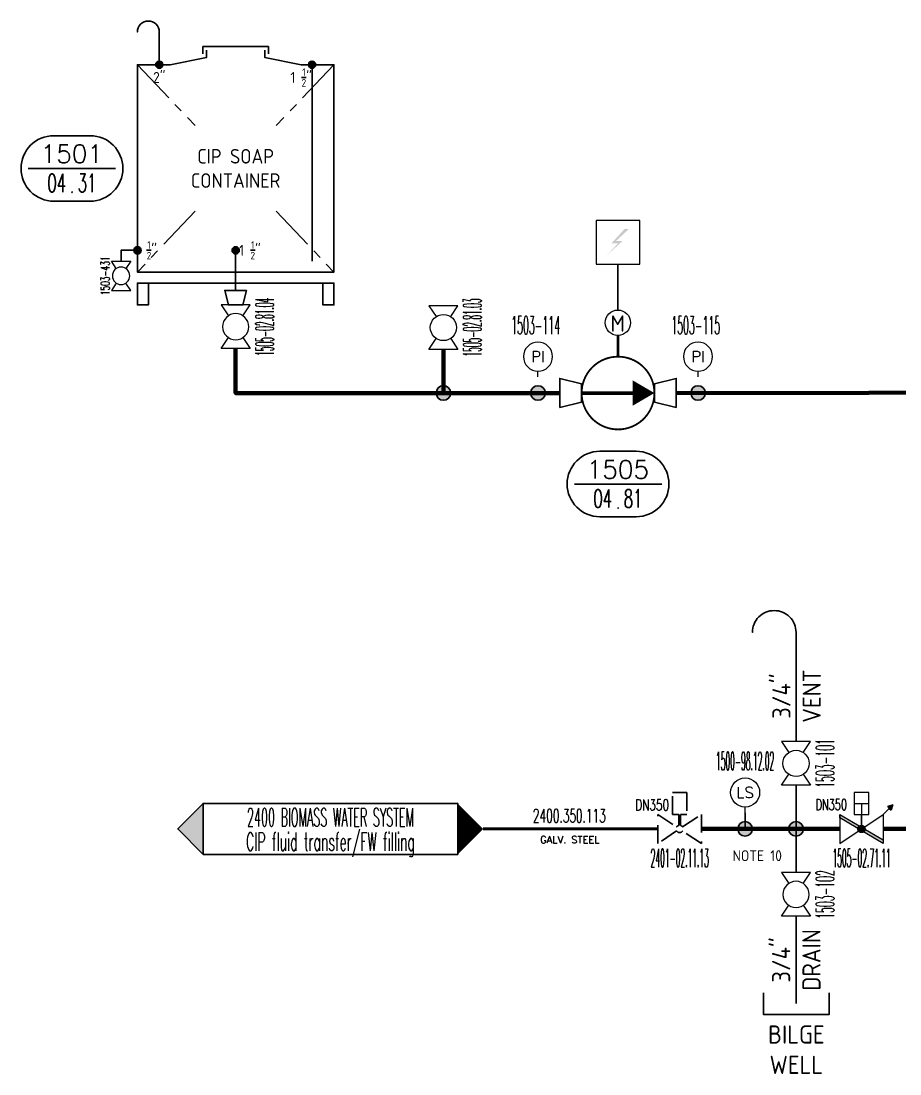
# Model space of a CAD drawing. Extents: x 96 to 630, y 53 to 248.
# Drawn here: x 377.3 to 498.1, y 103.6 to 248.2 of the extents above; entities that cross this region are included whole.
import ezdxf
from ezdxf.enums import TextEntityAlignment as Align

# ---------------------------------------------------------------- set-up
doc = ezdxf.new("R2010")
doc.units = 0
doc.header["$LTSCALE"] = 10
for name, pattern in [('CENTER', [2, 1.25, -0.25, 0.25, -0.25]), ('HIDDEN', [0.375, 0.25, -0.125]), ('PHANTOM2', [1.25, 0.625, -0.125, 0.125, -0.125, 0.125, -0.125])]:
    doc.linetypes.add(name, pattern=pattern)
for name, color, linetype in [('000-TX1', 1, 'Continuous'), ('000-TX2', 2, 'Continuous'), ('000-TX3', 3, 'Continuous'), ('0CE1', 1, 'CENTER'), ('0CO0', 7, 'Continuous'), ('0CO1', 1, 'Continuous'), ('0CO2', 2, 'Continuous'), ('0CO3', 3, 'Continuous'), ('0TX0', 7, 'Continuous'), ('0TX1', 1, 'Continuous'), ('0TX2', 2, 'Continuous'), ('Reference_1', 7, 'Continuous'), ('Reference_2', 1, 'Continuous'), ('WATER_CIRCULATION', 3, 'Continuous')]:
    doc.layers.add(name, color=color, linetype=linetype)
for name, color, linetype, lineweight in [('1500_1 Flushing System Piping', 92, 'Continuous', 60), ('2400 Biomass Water Piping', 220, 'Continuous', 40), ('ARMATURE', 1, 'Continuous', 15), ('PIPENUM', 1, 'Continuous', 25)]:
    doc.layers.add(name, color=color, linetype=linetype, lineweight=lineweight)
doc.layers.add('Viewport', color=7, linetype='Continuous', plot=False)
doc.styles.add('MMC-TX2', font='romans.shx')
doc.styles.add('ROMANS', font='romans.shx')
doc.styles.get("Standard").update_dxf_attribs({"font": 'isocp.shx'})
doc.styles.add('Standard-TX2', font='romans.shx')

# ---------------------------------------------------------------- blocks, each defined once
blk = doc.blocks.new('JOINT')
h = blk.add_hatch(color=256)
h.dxf.hatch_style = 1
h.paths.add_polyline_path([(1, 0, 1), (-1, 0, 1)])
at = {"layer": 'Viewport'}
blk.add_circle((0, 0), 1, dxfattribs=at)
blk = doc.blocks.new('Reference_diagram1')
at = {"layer": 'Reference_2'}
blk.add_hatch(color=256, dxfattribs=at).paths.add_polyline_path([(-3.5, -3.5), (0, 0), (-3.5, 3.5)])
blk.add_lwpolyline([(-38.5, -3.5), (-3.5, -3.5), (-3.5, 3.5), (-38.5, 3.5)], close=True, dxfattribs=at)
blk.add_lwpolyline([(-3.5, 3.5), (-3.5, -3.5), (0, 0), (-3.5, 3.5)], dxfattribs=at)
at = {"layer": 'Reference_1', "style": 'ROMANS'}
for tag, width, p in [('WBS-NAME', 0.55, (-21, 2.85)), ('DESCRIPTION', 0.6, (-21, -0.5))]:
    blk.add_attdef(tag, text='', height=2.5, dxfattribs=dict(at, width=width)).set_placement(p, align=Align.TOP_CENTER)
blk = doc.blocks.new('INTTERFACE VALVE')
at = {"linetype": 'HIDDEN'}
blk.add_lwpolyline([(0.42, -0.27, -0.547905), (-0.42, -0.27), (-3, -1.99), (-3, 2.01), (-0.41, 0.29, -0.192777), (-0.1, 0.49), (-0.1, 2.01), (-1, 2.01), (-1, 5.01), (1, 5.01), (1, 2.01), (0.1, 2.01), (0.1, 0.49, -0.192777), (0.41, 0.29), (3, 2.01), (3, -1.99), (0.42, -0.28)], format="xyb", dxfattribs=at)
at = {"style": 'MMC-TX2', "width": 0.7}
blk.add_attdef('SIZE', text='', height=1.5, dxfattribs=at).set_placement((-1.46, 3.31), align=Align.MIDDLE_RIGHT)
at = {"style": 'MMC-TX2', "width": 0.457143}
blk.add_attdef('ITEMNR.', text='', height=2.5, rotation=360, dxfattribs=at).set_placement((-3.99, -5.23), (4.01, -5.23), align=Align.FIT)
blk = doc.blocks.new('Pipe_tag')
at = {"layer": '0CO1', "ltscale": 2}
blk.add_point((6, 0), dxfattribs=at)
at = {"color": 0, "style": 'ROMANS', "width": 0.532808}
blk.add_attdef('PIPE-NO', text='', height=2.2, dxfattribs=at).set_placement((-0.18, 1.08), (11.82, 1.08), align=Align.FIT)
at = {"layer": '000-TX2', "color": 2, "style": 'ROMANS', "flags": 1}
for tag, p in [('REMARKS', (6, 12.18)), ('TO', (5.97, 10.4)), ('FROM', (6.01, 8.78)), ('MATERIAL', (6.34, 6.9)), ('DIAMETER', (6.07, 4.56))]:
    blk.add_attdef(tag, text='', height=1.2, dxfattribs=at).set_placement(p, align=Align.MIDDLE_CENTER)
at = {"layer": '000-TX2', "style": 'ROMANS'}
blk.add_attdef('PIPE_TYPE', text='', height=1.2, dxfattribs=at).set_placement((5.89, -1.18), align=Align.MIDDLE)
blk = doc.blocks.new('BU310PN_F_MMC')
h = blk.add_hatch(color=256)
h.dxf.hatch_style = 1
h.paths.add_polyline_path([(7.31, 3.31), (6.57, 3.06), (6.82, 2.82), (7.06, 2.57)])
blk.add_hatch(color=256).paths.add_polyline_path([(0, 2), (6, -1.5), (6, -2), (0, 1.5)])
h = blk.add_hatch(color=256)
edge = h.paths.add_edge_path()
edge.add_arc((3, -0.01), 0.5, 0, 360)
for p, q in [((2, 3.5), (4, 3.5)), ((3, 3.5), (3, 2)), ((7.31, 3.31), (6.57, 3.06)), ((6.57, 3.06), (6.82, 2.82)), ((7.31, 3.31), (7.06, 2.57)), ((6, 2), (6.82, 2.82)), ((6.82, 2.82), (7.06, 2.57))]:
    blk.add_line(p, q)
for points in [[(2, 2), (4, 2), (4, 5), (2, 5)], [(0, 2), (6, -1.5), (6, -2), (0, 1.5)]]:
    blk.add_lwpolyline(points, close=True)
blk.add_lwpolyline([(0, 2), (0, -2), (6, 2), (6, -2)])
at = {"const_width": 0.2}
blk.add_lwpolyline([(3, 0), (3, 2)], dxfattribs=at)
blk.add_circle((3, -0.01), 0.5)
at = {"layer": '000-TX1', "style": 'MMC-TX2', "width": 0.75}
blk.add_attdef('SIZE', text='', height=1.5, dxfattribs=at).set_placement((1, 3.34), align=Align.MIDDLE_RIGHT)
at = {"layer": '000-TX1', "style": 'MMC-TX2', "width": 0.457143}
blk.add_attdef('ITEMNR.', text='', height=2.5, rotation=360, dxfattribs=at).set_placement((-0.99, -5.24), (7.01, -5.24), align=Align.FIT)
at = {"layer": '000-TX1', "style": 'MMC-TX2', "flags": 1}
for tag, p in [('PRODUCT_NR', (-1, -10.2)), ('DESCRIPTION.', (-1, -13.16)), ('TYPE', (-1, -16.17)), ('RATING', (-1, -19.17)), ('DRILL', (-1, -22.17)), ('HOUSING', (-1, -25.17)), ('TRIM', (-1, -28.17)), ('STEM', (-1, -31.17)), ('SEAT', (-1, -34.17)), ('CTRL', (-1, -37.17)), ('CERT', (-1, -40.17)), ('REMARKS', (-1, -43.17)), ('REV', (-1, -46.17)), ('TAG', (-1, -49.17)), ('FONT/SIGN', (-1, -52.17)), ('DO', (-1, -55.84)), ('DI', (-1, -58.84)), ('AO', (-0.79, -61.28)), ('AI', (-0.79, -64.28)), ('BUS', (-1, -66.95))]:
    blk.add_attdef(tag, p, '', height=1.5, dxfattribs=at)
blk = doc.blocks.new('I201_MMC')
blk.add_line((0, 1.68), (0, 3.18))
blk.add_circle((0, 5.18), 2)
at = {"layer": '000-TX1', "style": 'MMC-TX2', "flags": 1}
for tag, p in [('DO', (-2.77, -51.79)), ('DI', (-2.77, -54.79)), ('AO', (-2.56, -57.23)), ('AI', (-2.56, -60.23)), ('BUS', (-2.77, -62.9))]:
    blk.add_attdef(tag, p, '', height=1.5, dxfattribs=at)
at = {"layer": '0TX1', "style": 'MMC-TX2', "width": 0.457143}
blk.add_attdef('ITEMNR.', text='', height=2.5, rotation=360, dxfattribs=at).set_placement((-3.69, 8.24), (4.31, 8.24), align=Align.FIT)
at = {"layer": '0TX1', "style": 'MMC-TX2'}
blk.add_attdef('SIZE', text='', height=1.5, dxfattribs=at).set_placement((-1.84, 3.3), align=Align.MIDDLE_RIGHT)
at = {"layer": '0TX1', "style": 'MMC-TX2', "flags": 1}
for tag, p in [('PRODUCT_NR', (-2.77, -7.16)), ('DESCRIPTION.', (-2.77, -10.12)), ('TYPE', (-2.77, -13.13)), ('RATING', (-2.77, -16.13)), ('DRILL', (-2.77, -19.13)), ('HOUSING', (-2.77, -22.13)), ('TRIM', (-2.77, -25.13)), ('STEM', (-2.77, -28.13)), ('SEAT', (-2.77, -31.13)), ('CTRL', (-2.77, -34.13)), ('CERT', (-2.77, -37.13)), ('REMARKS', (-2.77, -40.13)), ('REV', (-2.77, -43.13)), ('TAG', (-2.77, -46.13)), ('FONT/SIGN', (-2.77, -49.13))]:
    blk.add_attdef(tag, p, '', height=1.5, dxfattribs=at)
at = {"layer": '0TX2', "style": 'MMC-TX2', "flags": 8}
blk.add_attdef('T', text='', height=1.5, dxfattribs=at).set_placement((0, 5.18), align=Align.MIDDLE_CENTER)
blk = doc.blocks.new('BV702_MMC')
for points in [[(1.5, -1), (0, -2), (0, 2), (1.5, 1)], [(4.5, -1), (6, -2), (6, 2), (4.5, 1)]]:
    blk.add_lwpolyline(points)
blk.add_circle((3, 0), 1.8)
at = {"layer": '000-TX1', "style": 'MMC-TX2'}
blk.add_attdef('SIZE', text='', height=1.5, dxfattribs=at).set_placement((1.54, 3.3), align=Align.MIDDLE_RIGHT)
at = {"layer": '000-TX1', "style": 'MMC-TX2', "width": 0.457143}
blk.add_attdef('ITEMNR.', text='', height=2.5, rotation=360, dxfattribs=at).set_placement((-0.99, -5.24), (7.01, -5.24), align=Align.FIT)
at = {"layer": '000-TX1', "style": 'MMC-TX2', "flags": 1}
for tag, p in [('PRODUCT_NR', (-1, -10.2)), ('DESCRIPTION.', (-1, -13.16)), ('TYPE', (-1, -16.17)), ('RATING', (-1, -19.17)), ('DRILL', (-1, -22.17)), ('HOUSING', (-1, -25.17)), ('TRIM', (-1, -28.17)), ('STEM', (-1, -31.17)), ('SEAT', (-1, -34.17)), ('CTRL', (-1, -37.17)), ('CERT', (-1, -40.17)), ('REV', (-1, -46.17)), ('TAG', (-1, -49.17)), ('FONT/SIGN', (-1, -52.17)), ('DO', (-1, -55.82)), ('DI', (-1, -58.82)), ('AO', (-0.79, -61.26)), ('AI', (-0.79, -64.26)), ('BUS', (-1, -66.94))]:
    blk.add_attdef(tag, p, '', height=1.5, dxfattribs=at)
blk.add_attdef('REMARKS', text='', height=1, dxfattribs=at).set_placement((-1, -43.17), (9.07, -43.17), align=Align.ALIGNED)
blk = doc.blocks.new('E851_MMC')
blk.add_hatch(color=2).paths.add_polyline_path([(0.9, 4.8), (1.5, 4.8), (-0.2875, 3.15), (0.6125, 3.15), (-1.5, 1.2), (0.0125, 2.85), (-0.8875, 2.85)])
at = {"color": 0}
blk.add_lwpolyline([(-3, 0), (3, 0), (3, 6), (-3, 6)], close=True, dxfattribs=at)
blk = doc.blocks.new('P301_MMC')
at = {"const_width": 0.25}
blk.add_lwpolyline([(10.5, 0), (10.5, 0, -0.414214), (5.5, -5), (5.5, -5, -0.414214), (0.5, 0), (0.5, 0, -0.414214), (5.5, 5), (5.5, 5, -0.414214)], format="xyb", close=True, dxfattribs=at)
at = {"ltscale": 2}
blk.add_lwpolyline([(3.5, 0, 3.5, 0, 0), (0.5, 0, 0, 0, 0)], format="xyseb", dxfattribs=at)
at = {"const_width": 0.5}
blk.add_lwpolyline([(10.5, 0), (3.5, 0)], dxfattribs=at)
blk = doc.blocks.new('PI')
blk.add_line((0, 0), (0, 0.78))
blk.add_circle((0, 2.78), 2)
at = {"layer": '000-TX1', "style": 'MMC-TX2', "flags": 1}
for tag, p in [('DO', (-2.77, -54.19)), ('DI', (-2.77, -57.19)), ('AO', (-2.56, -59.63)), ('AI', (-2.56, -62.63)), ('BUS', (-2.77, -65.3))]:
    blk.add_attdef(tag, p, '', height=1.5, dxfattribs=at)
at = {"layer": '0TX1', "style": 'MMC-TX2', "width": 0.457143}
blk.add_attdef('ITEMNR.', text='', height=2.5, rotation=360, dxfattribs=at).set_placement((-3.69, 5.84), (4.31, 5.84), align=Align.FIT)
at = {"layer": '0TX1', "style": 'MMC-TX2'}
blk.add_attdef('SIZE', text='', height=1.5, dxfattribs=at).set_placement((-1.84, 0.9), align=Align.MIDDLE_RIGHT)
at = {"layer": '0TX1', "style": 'MMC-TX2', "flags": 1}
for tag, p in [('PRODUCT_NR', (-2.77, -9.56)), ('DESCRIPTION.', (-2.77, -12.52)), ('TYPE', (-2.77, -15.53)), ('RATING', (-2.77, -18.53)), ('DRILL', (-2.77, -21.53)), ('HOUSING', (-2.77, -24.53)), ('TRIM', (-2.77, -27.53)), ('STEM', (-2.77, -30.53)), ('SEAT', (-2.77, -33.53)), ('CTRL', (-2.77, -36.53)), ('CERT', (-2.77, -39.53)), ('REMARKS', (-2.77, -42.53)), ('REV', (-2.77, -45.53)), ('TAG', (-2.77, -48.53)), ('FONT/SIGN', (-2.77, -51.53))]:
    blk.add_attdef(tag, p, '', height=1.5, dxfattribs=at)
at = {"layer": '0TX2', "style": 'MMC-TX2', "flags": 8}
blk.add_attdef('PI', text='', height=1.5, dxfattribs=at).set_placement((0, 2.78), align=Align.MIDDLE_CENTER)
blk = doc.blocks.new('MMCFP_COMP_TAG')
at = {"layer": '000-TX3', "ltscale": 3}
for p, q in [((-2.5, 4.5), (2.5, 4.5)), ((-6, 0), (6, 0)), ((-2.5, -4.5), (2.5, -4.5))]:
    blk.add_line(p, q, dxfattribs=at)
for centre, start, end in [((-2.5, 0), 90, 270), ((2.5, 0), 270, 90)]:
    blk.add_arc(centre, 4.5, start, end, dxfattribs=at)
at = {"layer": '000-TX2', "style": 'Standard-TX2'}
blk.add_text('.', height=1.5, dxfattribs=at).set_placement((0.02, -3.35), align=Align.CENTER)
at = {"layer": '000-TX2', "style": 'Standard-TX2', "flags": 8}
blk.add_attdef('WBS1', text='', height=2.5, dxfattribs=at).set_placement((-0.02, 0.75), align=Align.CENTER)
at = {"layer": '000-TX2', "style": 'Standard-TX2', "width": 0.6, "flags": 8}
blk.add_attdef('WBS2', text='', height=2.5, dxfattribs=at).set_placement((-0.8, -3.25), align=Align.RIGHT)
blk.add_attdef('Number', (0.8, -3.25), '', height=2.5, dxfattribs=at)
blk = doc.blocks.new('1500 PE STORAGE TANK 2200L')
at = {"layer": '0CO3', "ltscale": 2}
h = blk.add_hatch(color=256, dxfattribs=at)
h.dxf.hatch_style = 1
edge = h.paths.add_edge_path()
edge.add_arc((-10.5, 14.25), 0.5, 0, 360)
h = blk.add_hatch(color=256, dxfattribs=at)
h.dxf.hatch_style = 1
edge = h.paths.add_edge_path()
edge.add_arc((10.5, 14.25), 0.5, 0, 360)
h = blk.add_hatch(color=256, dxfattribs=at)
h.dxf.hatch_style = 1
edge = h.paths.add_edge_path()
edge.add_arc((-13.5, -11.25), 0.5, 0, 360)
h = blk.add_hatch(color=256, dxfattribs=at)
h.dxf.hatch_style = 1
edge = h.paths.add_edge_path()
edge.add_arc((0, -11.25), 0.5, 0, 360)
at = {"layer": '0CE1', "ltscale": 0.5}
for points in [[(-13.5, 14.25), (-5.58, 5.89)], [(13.5, 14.25), (5.58, 5.89)], [(-5.58, -5.89), (-13.5, -14.25)], [(5.58, -5.89), (13.5, -14.25)]]:
    blk.add_lwpolyline(points, dxfattribs=at)
at = {"layer": '0CO1'}
blk.add_lwpolyline([(-10.5, 14.25), (-10.5, 18.75, 0.414214), (-12, 20.25), (-12, 20.25, 0.414214), (-13.5, 18.75), (-13.5, 18.75)], format="xyb", dxfattribs=at)
for points in [[(10.5, 14.25), (10.5, -12.75)], [(-12, -15.75), (-12, -18.75), (-13.5, -18.75), (-13.5, -15.75), (13.5, -15.75), (13.5, -18.75), (12, -18.75), (12, -15.75)]]:
    blk.add_lwpolyline(points, dxfattribs=at)
blk.add_lwpolyline([(1.5, -16.75), (-1.5, -16.75), (-1, -18.75), (1, -18.75)], close=True, dxfattribs=at)
at = {"layer": '0CO2'}
for points in [[(-4, 16.25), (-4, 15.25), (-9, 14.25), (-13.5, 14.25), (-13.5, -14.25), (13.5, -14.25), (13.5, 14.25), (9, 14.25), (4, 15.25), (4, 16.25)], [(-4.5, 15.75), (-4.5, 16.75), (4.5, 16.75), (4.5, 15.75)]]:
    blk.add_lwpolyline(points, dxfattribs=at)
at = {"layer": '0CO3', "ltscale": 2}
for points in [[(-13.5, -11.25), (-15.75, -11.25), (-15.75, -12.75)], [(0, -16.75), (0, -11.25)]]:
    blk.add_lwpolyline(points, dxfattribs=at)
for centre in [(-10.5, 14.25), (10.5, 14.25), (-13.5, -11.25), (0, -11.25)]:
    blk.add_circle(centre, 0.5, dxfattribs=at)
at = {"layer": '0CO0', "ltscale": 2, "char_height": 1.5, "attachment_point": 5}
for s, insert in [('\\A1;\\pxqc;2"', (-10.5, 12.5)), ('\\A1;\\pxqc;1 {\\H0.7x;\\S1/2;}"', (9, 12.5)), ('\\A1;\\pxqc;{\\H0.7x;\\S1/2;}"', (-11.53, -11.25)), ('\\A1;\\pxqc;1 {\\H0.7x;\\S1/2;}"', (1.97, -11.25))]:
    blk.add_mtext_dynamic_manual_height_columns(s, width=14.259, gutter_width=44.34, heights=[0], dxfattribs=dict(at, insert=insert))

msp = doc.modelspace()

# ---------------------------------------------------------------- linework, layer by layer
msp.add_lwpolyline([(488.36, 114.72), (488.36, 111.72), (479.36, 111.72), (479.36, 114.72)])
at = {"layer": '0CO0', "linetype": 'PHANTOM2'}
msp.add_lwpolyline([(459.34, 214.83), (459.33, 208.52)], dxfattribs=at)
at = {"layer": '0CO1'}
for points in [[(451.35, 195.11), (451.35, 199.11), (454.35, 198.36), (454.35, 195.86)], [(467.35, 195.11), (467.35, 199.11), (464.35, 198.36), (464.35, 195.86)]]:
    msp.add_lwpolyline(points, close=True, dxfattribs=at)
for points, format in [([(483.82, 149.22), (483.82, 164.22, 0.414214), (480.82, 167.22), (480.82, 167.22, 0.414214), (477.82, 164.22), (477.82, 164.22)], "xyb"), ([(437.32, 137.22, 7, 0, 0), (440.82, 137.22, 0, 0, 0)], "xyseb")]:
    msp.add_lwpolyline(points, format=format, dxfattribs=at)
for points in [[(483.82, 131.22), (483.82, 143.22)], [(476.82, 137.22), (476.82, 139.44)], [(483.86, 125.22), (483.86, 113.22)]]:
    msp.add_lwpolyline(points, dxfattribs=at)
at = {"layer": '1500_1 Flushing System Piping', "ltscale": 2}
for points in [[(406.79, 203.22), (406.79, 197.11), (451.35, 197.11)], [(435.35, 203.11), (435.35, 197.11)], [(467.35, 197.11), (546.82, 197.22), (546.82, 152.22)], [(489.82, 137.22), (470.82, 137.22)], [(525.82, 137.22), (495.82, 137.22)]]:
    msp.add_lwpolyline(points, dxfattribs=at)
at = {"layer": '2400 Biomass Water Piping'}
msp.add_lwpolyline([(464.82, 137.22), (440.82, 137.22)], dxfattribs=at)
at = {"layer": 'ARMATURE', "const_width": 0.373}
msp.add_lwpolyline([(459.35, 202.08), (459.35, 205.03)], dxfattribs=at)
at = {"layer": 'ARMATURE'}
msp.add_circle((459.33, 206.77), 1.74, dxfattribs=at)

# ---------------------------------------------------------------- block references
ref = msp.add_blockref('MMCFP_COMP_TAG', (384.29, 227.97))
ref.add_attrib('WBS1', '1501', dxfattribs={"layer": '000-TX2', "height": 2.5, "style": 'Standard-TX2'}).set_placement((384.27, 228.72), align=Align.CENTER)
ref.add_attrib('WBS2', '04', dxfattribs={"layer": '000-TX2', "height": 2.5, "style": 'Standard-TX2', "width": 0.6}).set_placement((383.49, 224.72), align=Align.RIGHT)
ref.add_attrib('Number', '31', (385.09, 224.72), dxfattribs={"layer": '000-TX2', "height": 2.5, "style": 'Standard-TX2', "width": 0.6})
ref = msp.add_blockref('MMCFP_COMP_TAG', (459.35, 184.61))
ref.add_attrib('WBS1', '1505', dxfattribs={"layer": '000-TX2', "height": 2.5, "style": 'Standard-TX2'}).set_placement((459.33, 185.36), align=Align.CENTER)
ref.add_attrib('WBS2', '04', dxfattribs={"layer": '000-TX2', "height": 2.5, "style": 'Standard-TX2', "width": 0.6}).set_placement((458.54, 181.36), align=Align.RIGHT)
ref.add_attrib('Number', '81', (460.14, 181.36), dxfattribs={"layer": '000-TX2', "height": 2.5, "style": 'Standard-TX2', "width": 0.6})
ref = msp.add_blockref('Reference_diagram1', (398.82, 137.22), dxfattribs=dict(xscale=-1))
ref.add_attrib('WBS-NAME', '2400 BIOMASS WATER SYSTEM', dxfattribs={"layer": 'Reference_1', "height": 2.5, "style": 'ROMANS', "width": 0.45}).set_placement((419.82, 140.07), align=Align.TOP_CENTER)
ref.add_attrib('DESCRIPTION', 'CIP fluid transfer/FW filling', dxfattribs={"layer": 'Reference_1', "height": 2.5, "style": 'ROMANS', "width": 0.5}).set_placement((419.82, 136.72), align=Align.TOP_CENTER)
at = {"layer": '0CO0'}
ref = msp.add_blockref('INTTERFACE VALVE', (467.82, 137.21), dxfattribs=at)
ref.add_attrib('ITEMNR.', '2401-02.11.13', dxfattribs={"layer": '0', "height": 2.5, "rotation": 360, "style": 'MMC-TX2', "width": 0.276543}).set_placement((463.83, 131.98), (471.83, 131.98), align=Align.FIT)
ref.add_attrib('SIZE', 'DN350', dxfattribs={"layer": '0', "height": 1.5, "style": 'MMC-TX2', "width": 0.7}).set_placement((466.36, 140.52), align=Align.MIDDLE_RIGHT)
at = {"layer": '1500_1 Flushing System Piping', "ltscale": 2}
for p in [(435.35, 197.11), (470.35, 197.11), (476.82, 137.22), (483.82, 137.22)]:
    msp.add_blockref('JOINT', p, dxfattribs=at)
at = {"layer": '1500_1 Flushing System Piping', "ltscale": 2, "xscale": -1}
msp.add_blockref('JOINT', (448.35, 197.11), dxfattribs=at)
at = {"layer": 'ARMATURE', "ltscale": 2}
msp.add_blockref('E851_MMC', (459.33, 214.83), dxfattribs=at)
at = {"layer": 'ARMATURE'}
ref = msp.add_blockref('BV702_MMC', (391.04, 211.22), dxfattribs=dict(at, xscale=-0.6666666666666666, yscale=0.6666666666666666, zscale=0.6666666666666666, rotation=270))
ref.add_attrib('ITEMNR.', '1503-431', dxfattribs={"layer": '000-TX1', "height": 1.2, "rotation": 90, "style": 'MMC-TX2', "width": 0.59448}).set_placement((389.46, 210.55), (389.46, 215.89), align=Align.FIT)
ref = msp.add_blockref('BV702_MMC', (406.79, 209.22), dxfattribs=dict(at, xscale=-1, rotation=90))
ref.add_attrib('ITEMNR.', '1505-02.81.04', dxfattribs={"layer": '000-TX1', "height": 2.5, "rotation": 90, "style": 'MMC-TX2', "width": 0.27541}).set_placement((412.03, 202.21), (412.03, 210.21), align=Align.FIT)
ref = msp.add_blockref('BV702_MMC', (435.35, 203.11), dxfattribs=dict(at, rotation=90))
ref.add_attrib('ITEMNR.', '1505-02.81.03', dxfattribs={"layer": '000-TX1', "height": 2.5, "rotation": 90, "style": 'MMC-TX2', "width": 0.276543}).set_placement((440.58, 202.12), (440.58, 210.12), align=Align.FIT)
ref = msp.add_blockref('PI', (448.35, 199.33), dxfattribs=dict(at, xscale=-1))
ref.add_attrib('PI', 'PI', dxfattribs={"layer": '0TX2', "height": 1.5, "style": 'MMC-TX2'}).set_placement((448.35, 202.11), align=Align.MIDDLE_CENTER)
ref.add_attrib('ITEMNR.', ' 1503-114 ', dxfattribs={"layer": '0TX1', "height": 2.5, "style": 'MMC-TX2', "width": 0.323077}).set_placement((444.03, 205.18), (452.03, 205.18), align=Align.FIT)
ref = msp.add_blockref('PI', (470.35, 199.33), dxfattribs=dict(at, xscale=-1))
ref.add_attrib('PI', 'PI', dxfattribs={"layer": '0TX2', "height": 1.5, "style": 'MMC-TX2'}).set_placement((470.35, 202.11), align=Align.MIDDLE_CENTER)
ref.add_attrib('ITEMNR.', ' 1503-115 ', dxfattribs={"layer": '0TX1', "height": 2.5, "style": 'MMC-TX2', "width": 0.323077}).set_placement((466.03, 205.18), (474.03, 205.18), align=Align.FIT)
at = {"layer": 'ARMATURE', "ltscale": 2, "rotation": 180}
msp.add_blockref('P301_MMC', (464.85, 197.11), dxfattribs=at)
at = {"layer": 'ARMATURE'}
ref = msp.add_blockref('BV702_MMC', (483.82, 143.22), dxfattribs=dict(at, rotation=89.99999999999999))
ref.add_attrib('ITEMNR.', ' 1503-101 ', dxfattribs={"layer": '000-TX1', "height": 2.5, "rotation": 90, "style": 'MMC-TX2', "width": 0.323077}).set_placement((489.06, 142.23), (489.06, 150.23), align=Align.FIT)
ref = msp.add_blockref('I201_MMC', (476.82, 137.04), dxfattribs=at)
ref.add_attrib('ITEMNR.', '1500-98.12.02', dxfattribs={"layer": '0TX1', "height": 2.5, "rotation": 360, "style": 'MMC-TX2', "width": 0.276543}).set_placement((472.82, 145.29), (480.82, 145.29), align=Align.FIT)
ref.add_attrib('T', 'LS', dxfattribs={"layer": '0TX2', "height": 1.5, "style": 'MMC-TX2'}).set_placement((476.82, 142.22), align=Align.MIDDLE_CENTER)
ref = msp.add_blockref('BU310PN_F_MMC', (489.82, 137.22), dxfattribs=at)
ref.add_attrib('ITEMNR.', '1505-02.71.11', dxfattribs={"layer": '000-TX1', "height": 2.5, "rotation": 360, "style": 'MMC-TX2', "width": 0.283544}).set_placement((488.83, 131.98), (496.83, 131.98), align=Align.FIT)
ref.add_attrib('SIZE', 'DN350', dxfattribs={"layer": '000-TX1', "height": 1.5, "style": 'MMC-TX2', "width": 0.65}).set_placement((490.82, 140.56), align=Align.MIDDLE_RIGHT)
ref = msp.add_blockref('BV702_MMC', (483.82, 131.22), dxfattribs=dict(at, xscale=-1, rotation=90))
ref.add_attrib('ITEMNR.', ' 1503-102 ', dxfattribs={"layer": '000-TX1', "height": 2.5, "rotation": 90, "style": 'MMC-TX2', "width": 0.323077}).set_placement((489.06, 124.21), (489.06, 132.21), align=Align.FIT)
at = {"layer": 'PIPENUM'}
ref = msp.add_blockref('Pipe_tag', (447.82, 137.22), dxfattribs=dict(at, xscale=0.8333333333333482, yscale=0.8333333333333482, zscale=0.8333333333333482))
ref.add_attrib('PIPE-NO', '2400.350.113', dxfattribs={"layer": '0', "color": 0, "height": 1.8333, "style": 'ROMANS', "width": 0.527898}).set_placement((447.66, 138.12), (457.67, 138.12), align=Align.FIT)
ref.add_attrib('PIPE_TYPE', 'GALV. STEEL', dxfattribs={"layer": '000-TX2', "height": 1, "style": 'ROMANS'}).set_placement((452.73, 135.74), align=Align.MIDDLE)
at = {"layer": 'WATER_CIRCULATION'}
msp.add_blockref('1500 PE STORAGE TANK 2200L', (406.79, 227.97), dxfattribs=at)

# ---------------------------------------------------------------- texts
at = {"color": 2}
msp.add_text('M', height=2.24, dxfattribs=at).set_placement((459.31, 205.54), align=Align.CENTER)
at = {"layer": '0TX0', "insert": (478.48, 133.54), "char_height": 1.5, "attachment_point": 5}
msp.add_mtext_dynamic_manual_height_columns('\\pxqc;NOTE 10', width=9.365, gutter_width=1, heights=[0], dxfattribs=at)
at = {"layer": '0TX1', "char_height": 2.5, "attachment_point": 5, "rotation": 90}
for s, insert in [("\\A1;\\pxqc;3/4''\\PVENT", (483.9, 155.47)), ("\\A1;\\pxqc;3/4''\\PDRAIN", (483.86, 119.22))]:
    msp.add_mtext_dynamic_manual_height_columns(s, width=10.4504, gutter_width=1, heights=[7.89], dxfattribs=dict(at, insert=insert))
at = {"layer": '0TX1', "insert": (483.86, 110.22), "char_height": 2.5, "attachment_point": 2}
msp.add_mtext_dynamic_manual_height_columns('BILGE\\PWELL', width=12.0612, gutter_width=1, heights=[8.5], dxfattribs=at)
at = {"layer": '0TX2', "insert": (406.79, 227.97), "char_height": 2, "attachment_point": 5}
msp.add_mtext_dynamic_manual_height_columns('CIP SOAP\\PCONTAINER', width=26.8138, gutter_width=1, heights=[8.5], dxfattribs=at)

doc.saveas('drawing.dxf')
